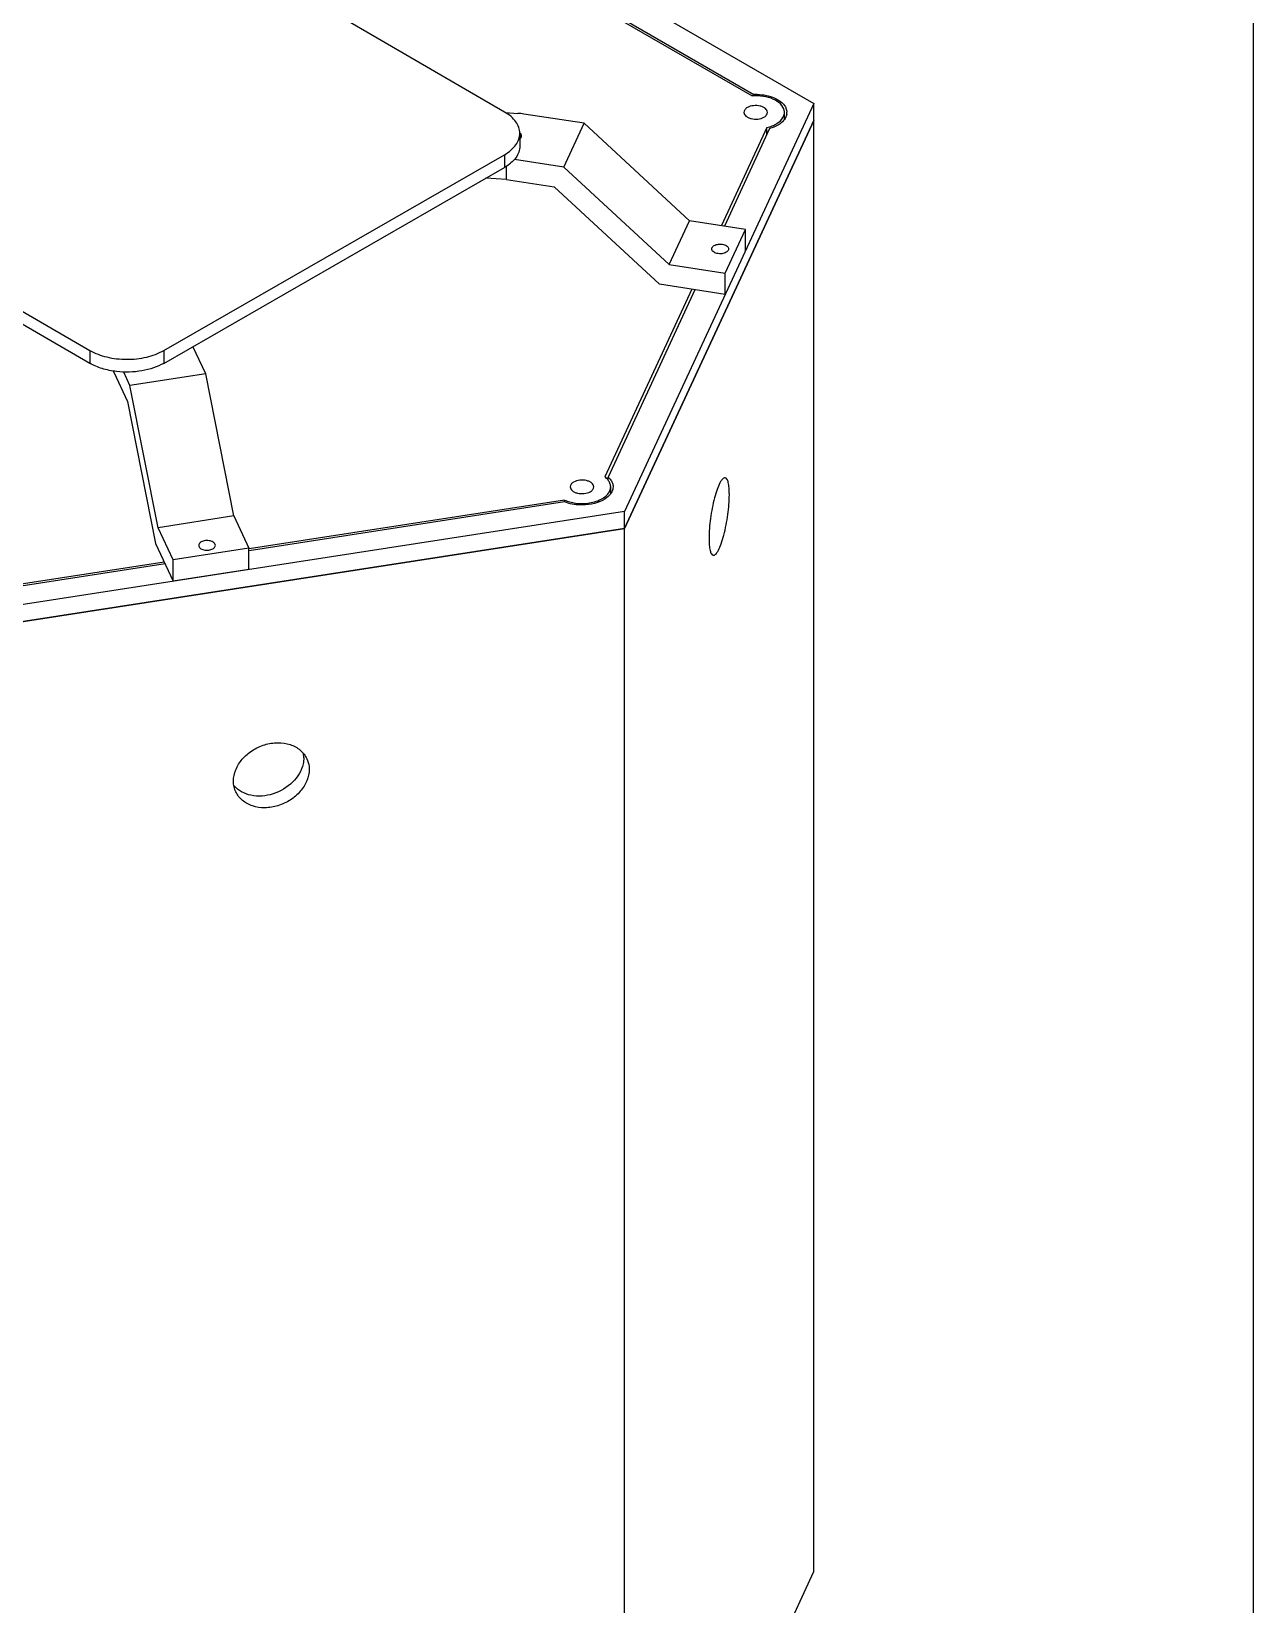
# Model space of a CAD drawing. Header units: millimetres. Extents: x 0 to 1478, y 0 to 841.
# Drawn here: x 955.1 to 1189, y 348.8 to 649.8 of the extents above; entities that cross this region are included whole.
import ezdxf

# ---------------------------------------------------------------- set-up
doc = ezdxf.new("R2010")
doc.units = ezdxf.units.MM
doc.header["$LTSCALE"] = 65.395
doc.layers.get('0').update_dxf_attribs({"linetype": 'CONTINUOUS'})
doc.layers.add('AXIS', color=7, linetype='CONTINUOUS')
doc.layers.add('SURFACES', color=7, linetype='CONTINUOUS')

msp = doc.modelspace()

# ---------------------------------------------------------------- linework, layer by layer
at = {"color": 7, "linetype": 'Continuous'}
for p, q in [((1189, 0), (1189, 841)), ((1008.8, 686.55), (1093.37, 637.72)), ((1045.62, 634.35), (964.51, 681.42)), ((885.12, 635.81), (966.23, 588.74)), ((1093.37, 637.44), (1093.37, 637.72)), ((885.12, 633.36), (966.23, 586.29)), ((1045.8, 634.24), (1048.19, 634.09)), ((1068.59, 554.67), (1104.82, 632.74)), ((1104.82, 355.13), (1104.82, 632.74)), ((1048.54, 630.28), (1048.54, 627.83)), ((1096.36, 631.17), (1087.71, 612.52)), ((980.37, 588.72), (1045.59, 626.18)), ((980.37, 586.27), (1045.59, 623.73)), ((1045.99, 621.44), (1042.02, 621.69)), ((1082.06, 600.34), (1065.43, 564.52)), ((988.41, 584.25), (985.98, 589.49)), ((970.83, 584.58), (973.42, 579)), ((973.92, 582), (972.72, 584.6)), ((988.41, 584.25), (973.92, 582)), ((993.82, 557.07), (988.41, 584.25)), ((979.33, 554.83), (973.92, 582)), ((973.42, 579), (978.83, 551.82)), ((1065.43, 563.97), (1065.43, 564.52)), ((993.82, 557.07), (979.33, 554.83)), ((993.82, 557.07), (996.69, 550.9)), ((1057.1, 559.75), (996.76, 550.41)), ((933.36, 533.75), (1068.59, 554.67)), ((982.2, 548.65), (979.33, 554.83)), ((1068.59, 277.06), (1068.59, 554.67)), ((978.83, 551.82), (982.2, 544.57)), ((996.69, 550.9), (982.2, 548.65)), ((996.69, 546.81), (996.69, 550.9)), ((980.65, 547.92), (941.66, 541.89)), ((982.2, 544.57), (982.2, 548.65)), ((996.69, 546.81), (982.2, 544.57)), ((1068.59, 277.06), (1104.82, 355.13))]:
    msp.add_line(p, q, dxfattribs=at)
at = {"color": 9, "linetype": 'Continuous'}
for p, q in [((1045.59, 626.18), (1045.59, 623.73)), ((966.23, 588.74), (966.23, 586.29)), ((980.37, 588.72), (980.37, 586.27)), ((970.83, 584.58), (970.83, 584.77))]:
    msp.add_line(p, q, dxfattribs=at)
at = {"color": 7, "linetype": 'Continuous'}
for centre, radius, start, end in [((1093.66, 627.38), 10.35, 88.196, 91.602), ((1097.63, 634.27), 2.03, 350.5851, 359.9268), ((1097.65, 634.26), 2.01, 359.9553, 1.8893), ((973.49, 585.81), 2.93, 200.4645, 204.9179)]:
    msp.add_arc(centre, radius, start, end, dxfattribs=at)
for points, knots in [([(1092.1, 635.21), (1091.92, 635.1), (1091.6, 634.85), (1091.44, 634.46), (1091.44, 634.29)], [0, 0, 0, 0, 0.550751, 1, 1, 1, 1]), ([(1095.94, 634.29), (1095.94, 634.56), (1095.66, 634.99), (1095.11, 635.32), (1094.33, 635.58), (1093.28, 635.63), (1092.45, 635.41), (1092.1, 635.21)], [0, 0, 0, 0, 0.183291, 0.301475, 0.436206, 0.728901, 1, 1, 1, 1]), ([(1093.98, 637.72), (1095.12, 637.69), (1097.14, 637.33), (1098.95, 636.09), (1099.37, 635.32)], [0, 0, 0, 0, 0.563324, 1, 1, 1, 1]), ([(1099.37, 635.32), (1099.42, 635.24), (1099.57, 634.93), (1099.65, 634.58), (1099.66, 634.33)], [0, 0, 0, 0, 0.260148, 1, 1, 1, 1]), ([(1048.54, 630.28), (1048.54, 630.66), (1048.4, 631.45), (1047.8, 632.55), (1046.85, 633.55), (1046.06, 634.1), (1045.62, 634.35)], [0, 0, 0, 0, 0.217912, 0.45115, 0.710347, 1, 1, 1, 1]), ([(1091.44, 634.29), (1091.44, 634.02), (1091.72, 633.58), (1092.28, 633.26), (1093.05, 633), (1094.1, 632.94), (1094.94, 633.17), (1095.28, 633.37)], [0, 0, 0, 0, 0.183291, 0.301475, 0.436206, 0.728901, 1, 1, 1, 1]), ([(1095.28, 633.37), (1095.47, 633.48), (1095.79, 633.72), (1095.94, 634.11), (1095.94, 634.29)], [0, 0, 0, 0, 0.550751, 1, 1, 1, 1]), ([(1098.37, 632.12), (1098.23, 632.02), (1097.61, 631.61), (1096.91, 631.33), (1096.36, 631.17)], [0, 0, 0, 0, 0.231925, 1, 1, 1, 1]), ([(1099.4, 633.25), (1099.34, 633.15), (1099.07, 632.71), (1098.68, 632.35), (1098.37, 632.12)], [0, 0, 0, 0, 0.231593, 1, 1, 1, 1]), ([(1045.59, 626.18), (1046.03, 626.44), (1046.83, 626.99), (1047.79, 627.99), (1048.39, 629.1), (1048.54, 629.89), (1048.54, 630.28)], [0, 0, 0, 0, 0.289946, 0.549249, 0.782369, 1, 1, 1, 1]), ([(1048.87, 629.79), (1048.87, 629.84), (1048.84, 630.06), (1048.68, 630.24), (1048.54, 630.33)], [0, 0, 0, 0, 0.226342, 1, 1, 1, 1]), ([(1048.54, 627.83), (1048.54, 627.45), (1048.39, 626.65), (1047.79, 625.54), (1046.83, 624.54), (1046.03, 623.99), (1045.59, 623.73)], [0, 0, 0, 0, 0.217631, 0.450751, 0.710054, 1, 1, 1, 1]), ([(966.23, 588.74), (967.23, 588.16), (969.56, 587.31), (973.29, 586.9), (977.03, 587.3), (979.36, 588.14), (980.37, 588.72)], [0, 0, 0, 0, 0.236985, 0.499679, 0.762548, 1, 1, 1, 1]), ([(971.34, 584.7), (970.41, 584.81), (968.64, 585.17), (966.97, 585.86), (966.23, 586.29)], [0, 0, 0, 0, 0.523987, 1, 1, 1, 1]), ([(980.37, 586.27), (979.76, 585.92), (978.39, 585.32), (975.38, 584.58), (972.95, 584.52), (971.34, 584.7)], [0, 0, 0, 0, 0.228198, 0.477121, 1, 1, 1, 1]), ([(1058.85, 563.56), (1058.66, 563.45), (1058.34, 563.21), (1058.19, 562.81), (1058.19, 562.64)], [0, 0, 0, 0, 0.550751, 1, 1, 1, 1]), ([(1062.69, 562.64), (1062.69, 562.91), (1062.41, 563.34), (1061.85, 563.67), (1061.08, 563.93), (1060.03, 563.98), (1059.2, 563.76), (1058.85, 563.56)], [0, 0, 0, 0, 0.183291, 0.301475, 0.436206, 0.728901, 1, 1, 1, 1]), ([(1065.43, 564.52), (1065.51, 564.45), (1065.8, 564.17), (1066.04, 563.83), (1066.17, 563.57)], [0, 0, 0, 0, 0.266128, 1, 1, 1, 1]), ([(1066.17, 563.57), (1066.2, 563.49), (1066.33, 563.2), (1066.39, 562.88), (1066.39, 562.65)], [0, 0, 0, 0, 0.25835, 1, 1, 1, 1]), ([(1058.19, 562.64), (1058.19, 562.37), (1058.47, 561.93), (1059.03, 561.61), (1059.8, 561.35), (1060.85, 561.3), (1061.68, 561.52), (1062.03, 561.72)], [0, 0, 0, 0, 0.183291, 0.301475, 0.436206, 0.728901, 1, 1, 1, 1]), ([(1065.21, 560.58), (1064.68, 560.17), (1063.35, 559.53), (1061.91, 559.26), (1061.14, 559.21)], [0, 0, 0, 0, 0.464888, 1, 1, 1, 1]), ([(1062.03, 561.72), (1062.22, 561.83), (1062.54, 562.07), (1062.69, 562.46), (1062.69, 562.64)], [0, 0, 0, 0, 0.550751, 1, 1, 1, 1]), ([(1066.05, 561.51), (1066, 561.42), (1065.77, 561.07), (1065.46, 560.78), (1065.21, 560.58)], [0, 0, 0, 0, 0.2347, 1, 1, 1, 1]), ([(1061.14, 559.21), (1060.79, 559.18), (1059.43, 559.15), (1058.05, 559.39), (1057.1, 559.75)], [0, 0, 0, 0, 0.258083, 1, 1, 1, 1]), ([(987.54, 552.1), (987.47, 552.06), (987.24, 551.91), (987.07, 551.64), (987.07, 551.45)], [0, 0, 0, 0, 0.29449, 1, 1, 1, 1]), ([(987.07, 551.45), (987.07, 551.26), (987.35, 550.82), (988.09, 550.54), (988.96, 550.49), (989.55, 550.65), (989.8, 550.79)], [0, 0, 0, 0, 0.183509, 0.435119, 0.728337, 1, 1, 1, 1]), ([(990.27, 551.45), (990.27, 551.64), (989.98, 552.08), (989.24, 552.35), (988.38, 552.41), (987.78, 552.24), (987.54, 552.1)], [0, 0, 0, 0, 0.183509, 0.435119, 0.728337, 1, 1, 1, 1]), ([(989.8, 550.79), (989.87, 550.84), (990.09, 550.99), (990.27, 551.25), (990.27, 551.45)], [0, 0, 0, 0, 0.29449, 1, 1, 1, 1])]:
    msp.add_open_spline(points, degree=3, knots=knots, dxfattribs=at)
for points in [[(1099.63, 633.93), (1099.59, 633.7), (1099.51, 633.46), (1099.4, 633.25)], [(1048.54, 629.24), (1048.63, 629.31), (1048.71, 629.39), (1048.77, 629.48)], [(1048.77, 629.48), (1048.83, 629.57), (1048.87, 629.68), (1048.87, 629.79)], [(1066.33, 562.18), (1066.28, 561.95), (1066.18, 561.72), (1066.05, 561.51)], [(1066.39, 562.65), (1066.39, 562.49), (1066.37, 562.34), (1066.33, 562.18)]]:
    msp.add_open_spline(points, degree=3, dxfattribs=at)
at = {"layer": 'AXIS', "color": 7, "linetype": 'Continuous'}
for p, q in [((1008.3, 686.35), (1093.01, 637.44)), ((1099.19, 632.93), (1099.19, 634.29)), ((1095.83, 631.36), (1087.13, 612.61)), ((1095.83, 630.02), (1095.83, 631.17)), ((1081.48, 600.43), (1064.83, 564.56)), ((1057.12, 560.11), (996.71, 550.76)), ((1057.12, 559.75), (1057.12, 560.11)), ((1065.94, 561.35), (1065.94, 562.64)), ((980.49, 548.25), (941.41, 542.21))]:
    msp.add_line(p, q, dxfattribs=at)
for centre, radius, start, end in [((1097.34, 634.29), 1.85, 359.9666, 10.1143), ((1094.56, 637.38), 6.13, 292.0404, 296.6794), ((1064.08, 562.64), 1.86, 0.0206, 11.5115), ((1059.79, 566.23), 6.68, 246.4585, 250.9972), ((1060.08, 567.07), 7.57, 250.9773, 255.0436), ((1060.44, 568.89), 9.43, 262.5673, 276.7173), ((1002.26, 510.83), 4.92, 6.6769, 9.9498), ((1002.14, 510.82), 5.04, 359.9862, 6.6614)]:
    msp.add_arc(centre, radius, start, end, dxfattribs=at)
for points, knots in [([(1099.16, 634.61), (1098.99, 635.59), (1097.42, 636.83), (1095.16, 637.42), (1093.73, 637.49), (1093.01, 637.44)], [0, 0, 0, 0, 0.415273, 0.696984, 1, 1, 1, 1]), ([(1097.31, 631.9), (1097.49, 631.99), (1098.1, 632.34), (1098.65, 632.84), (1098.91, 633.28)], [0, 0, 0, 0, 0.279653, 1, 1, 1, 1]), ([(1098.91, 633.28), (1098.96, 633.36), (1099.11, 633.68), (1099.19, 634.03), (1099.19, 634.29)], [0, 0, 0, 0, 0.261383, 1, 1, 1, 1]), ([(1087.85, 564.38), (1087.68, 564.4), (1087.38, 564.2), (1087.1, 563.83), (1086.71, 563.17), (1086.27, 562.06), (1085.59, 559.8), (1084.99, 556.67), (1084.76, 554.06), (1084.76, 552.78)], [0, 0, 0, 0, 0.041803, 0.074587, 0.116411, 0.225908, 0.364469, 0.689192, 1, 1, 1, 1]), ([(1088.65, 561.15), (1088.65, 561.58), (1088.62, 562.36), (1088.48, 563.37), (1088.28, 564.05), (1087.99, 564.36), (1087.85, 564.38)], [0, 0, 0, 0, 0.379652, 0.675428, 0.877739, 1, 1, 1, 1]), ([(1061.54, 559.53), (1062.43, 559.63), (1063.99, 560.03), (1065.34, 561.07), (1065.68, 561.68)], [0, 0, 0, 0, 0.561062, 1, 1, 1, 1]), ([(1065.68, 561.68), (1065.72, 561.75), (1065.87, 562.05), (1065.94, 562.39), (1065.94, 562.64)], [0, 0, 0, 0, 0.260436, 1, 1, 1, 1]), ([(1085.56, 549.55), (1085.73, 549.53), (1086.03, 549.73), (1086.31, 550.1), (1086.7, 550.76), (1087.14, 551.87), (1087.82, 554.13), (1088.41, 557.26), (1088.65, 559.87), (1088.65, 561.15)], [0, 0, 0, 0, 0.041803, 0.074587, 0.116411, 0.225908, 0.364469, 0.689192, 1, 1, 1, 1]), ([(1084.76, 552.78), (1084.76, 552.35), (1084.78, 551.57), (1084.93, 550.56), (1085.13, 549.88), (1085.42, 549.57), (1085.56, 549.55)], [0, 0, 0, 0, 0.379652, 0.675428, 0.877739, 1, 1, 1, 1]), ([(993.73, 506.35), (993.73, 507.08), (994.06, 508.62), (995.36, 510.66), (997.3, 512.32), (999.65, 513.41), (1002.17, 513.82), (1004.56, 513.48), (1006.57, 512.42), (1007.48, 511.25), (1007.77, 510.63)], [0, 0, 0, 0, 0.116301, 0.242477, 0.376757, 0.514084, 0.648332, 0.774471, 0.890715, 1, 1, 1, 1]), ([(1007.05, 509.63), (1006.76, 508.33), (1005.19, 505.8), (1001.46, 503.6), (997.79, 503.28), (995.25, 504.19), (994.24, 504.99), (993.84, 505.44)], [0, 0, 0, 0, 0.244665, 0.511997, 0.770144, 0.888883, 1, 1, 1, 1]), ([(1007.77, 510.63), (1007.99, 510.15), (1008.18, 509.46), (1008.22, 508.77), (1008.22, 508.59)], [0, 0, 0, 0, 0.745891, 1, 1, 1, 1]), ([(994.17, 504.31), (993.95, 504.78), (993.76, 505.47), (993.73, 506.17), (993.73, 506.35)], [0, 0, 0, 0, 0.745891, 1, 1, 1, 1]), ([(1008.22, 508.59), (1008.22, 507.85), (1007.88, 506.31), (1006.58, 504.27), (1004.65, 502.62), (1002.29, 501.53), (999.78, 501.12), (997.38, 501.45), (995.37, 502.52), (994.46, 503.68), (994.17, 504.31)], [0, 0, 0, 0, 0.116301, 0.242477, 0.376757, 0.514084, 0.648332, 0.774471, 0.890715, 1, 1, 1, 1])]:
    msp.add_open_spline(points, degree=3, knots=knots, dxfattribs=at)
for points in [[(1095.83, 631.36), (1096.18, 631.45), (1096.53, 631.56), (1096.86, 631.69)], [(1065.16, 564.27), (1065.05, 564.37), (1064.94, 564.47), (1064.83, 564.56)], [(1065.43, 563.97), (1065.35, 564.08), (1065.26, 564.18), (1065.16, 564.27)], [(1065.8, 563.34), (1065.71, 563.57), (1065.58, 563.78), (1065.43, 563.97)], [(1065.9, 563.01), (1065.88, 563.12), (1065.85, 563.24), (1065.8, 563.34)], [(1058.13, 559.76), (1058.49, 559.66), (1058.85, 559.59), (1059.22, 559.54)], [(1007.18, 510.82), (1007.18, 510.42), (1007.13, 510.02), (1007.05, 509.63)]]:
    msp.add_open_spline(points, degree=3, dxfattribs=at)
at = {"layer": 'SURFACES', "color": 7, "linetype": 'Continuous'}
for p, q in [((1005.83, 693.16), (1104.82, 636.01)), ((1104.82, 636.01), (1068.59, 557.94)), ((1104.82, 632.74), (1104.82, 636.01)), ((1060.84, 632.19), (1049.31, 633.97)), ((1056.96, 623.82), (1060.84, 632.19)), ((1081.04, 613.55), (1060.84, 632.19)), ((1104.82, 632.74), (1068.59, 554.67)), ((1045.99, 621.44), (1045.99, 623.98)), ((1056.96, 623.82), (1047.51, 625.28)), ((1077.16, 605.18), (1056.96, 623.82)), ((1045.99, 621.44), (1055.09, 620.03)), ((1055.09, 620.03), (1075.29, 601.39)), ((1077.16, 605.18), (1081.04, 613.55)), ((1091.73, 611.89), (1081.04, 613.55)), ((1087.85, 603.53), (1091.73, 611.89)), ((1091.73, 607.81), (1091.73, 611.89)), ((1077.16, 605.18), (1087.85, 603.53)), ((1087.85, 599.45), (1087.85, 603.53)), ((1087.85, 599.45), (1075.29, 601.39)), ((1068.59, 557.94), (933.36, 537.02)), ((1068.59, 554.67), (1068.59, 557.94)), ((1068.59, 554.67), (933.36, 533.75))]:
    msp.add_line(p, q, dxfattribs=at)
msp.add_arc((1047.4, 621.58), 12.53, 81.232, 86.4193, dxfattribs=at)
for points, knots in [([(1088.03, 607.51), (1087.78, 607.36), (1087.19, 607.2), (1086.32, 607.25), (1085.58, 607.53), (1085.29, 607.97), (1085.3, 608.16)], [0, 0, 0, 0, 0.271655, 0.564873, 0.816487, 1, 1, 1, 1]), ([(1085.3, 608.16), (1085.3, 608.22), (1085.35, 608.5), (1085.58, 608.71), (1085.76, 608.81)], [0, 0, 0, 0, 0.220867, 1, 1, 1, 1]), ([(1085.76, 608.81), (1086.01, 608.96), (1086.61, 609.12), (1087.47, 609.07), (1088.21, 608.79), (1088.5, 608.35), (1088.5, 608.16)], [0, 0, 0, 0, 0.271655, 0.564873, 0.816487, 1, 1, 1, 1]), ([(1088.5, 608.16), (1088.5, 608.1), (1088.45, 607.82), (1088.21, 607.61), (1088.03, 607.51)], [0, 0, 0, 0, 0.220867, 1, 1, 1, 1])]:
    msp.add_open_spline(points, degree=3, knots=knots, dxfattribs=at)

doc.saveas('drawing.dxf')
